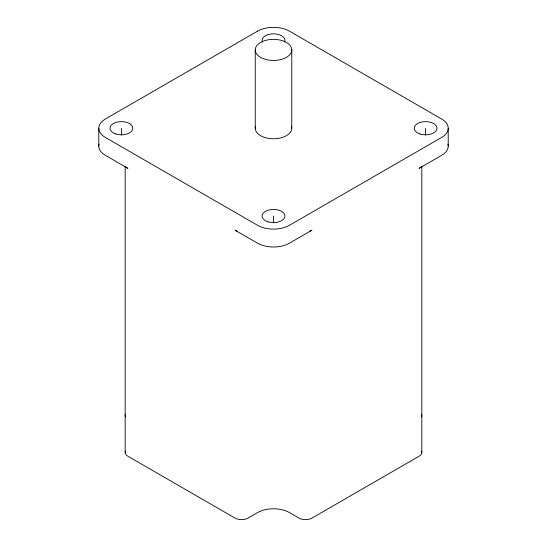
<?xml version="1.0" encoding="UTF-8"?>
<svg xmlns="http://www.w3.org/2000/svg" width="547" height="547" viewBox="0 0 547 547"><rect width="100%" height="100%" fill="white"/><g stroke="black" fill="none" stroke-linecap="round" stroke-linejoin="round"><path stroke-width="0.82" d="M448.219 128.224L448.219 146.124M425.614 128.224L425.614 135.041M421.826 166.288L421.826 452.472M291.77 49.914A18.27 10.55 0 0 1 264.365 59.042A18.27 10.55 0 0 1 264.365 40.779A18.27 10.55 0 0 1 291.77 49.914L291.77 128.224M273.5 216.044L273.5 222.861M255.23 49.914L255.23 128.224M125.174 166.288L125.174 452.472M121.386 128.224L121.386 135.041M98.781 128.224L98.781 146.124M291.414 126.166A18.27 10.55 0 0 1 273.5 138.767A18.27 10.55 0 0 1 255.586 126.166M310.04 231.053A9.135 5.272 0 0 0 311.934 230.212L289.486 243.176A22.605 13.053 0 0 1 257.514 243.176L235.066 230.212A9.135 5.272 0 0 0 236.96 231.053M126.398 167.218A9.135 5.272 0 0 0 127.848 168.312L105.4 155.355A22.605 13.053 0 0 1 99.062 144.08M420.602 167.218A9.135 5.272 0 0 1 419.152 168.312L441.6 155.355A22.605 13.053 0 0 0 447.938 144.08M421.518 414.188A9.135 5.272 0 0 1 421.518 416.917M421.518 451.111A9.135 5.272 0 0 1 419.152 456.205L311.934 518.105A9.135 5.272 0 0 1 299.011 518.105L289.486 512.607A22.605 13.053 0 0 0 257.514 512.607L247.989 518.105A9.135 5.272 0 0 1 235.066 518.105L127.848 456.205A9.135 5.272 0 0 1 125.482 451.111M125.482 416.917A9.135 5.272 0 0 1 125.482 414.188M262.471 42.105A11.419 6.591 0 0 1 273.5 33.811A11.419 6.591 0 0 1 284.529 42.105M257.514 31.172L105.4 118.993A22.605 13.053 0 0 0 105.4 137.454L257.514 225.275A22.605 13.053 0 0 0 289.486 225.275L441.6 137.454A22.605 13.053 0 0 0 441.6 118.993L289.486 31.172A22.605 13.053 0 0 0 257.514 31.172M115.677 133.933A11.419 6.591 0 0 0 132.805 128.224A11.419 6.591 0 0 0 115.677 122.514A11.419 6.591 0 0 0 115.677 133.933M419.905 133.933A11.419 6.591 0 0 0 437.026 128.224A11.419 6.591 0 0 0 419.905 122.514A11.419 6.591 0 0 0 419.905 133.933M267.791 221.754A11.419 6.591 0 0 0 284.919 216.044A11.419 6.591 0 0 0 267.791 210.335A11.419 6.591 0 0 0 267.791 221.754"/></g></svg>
